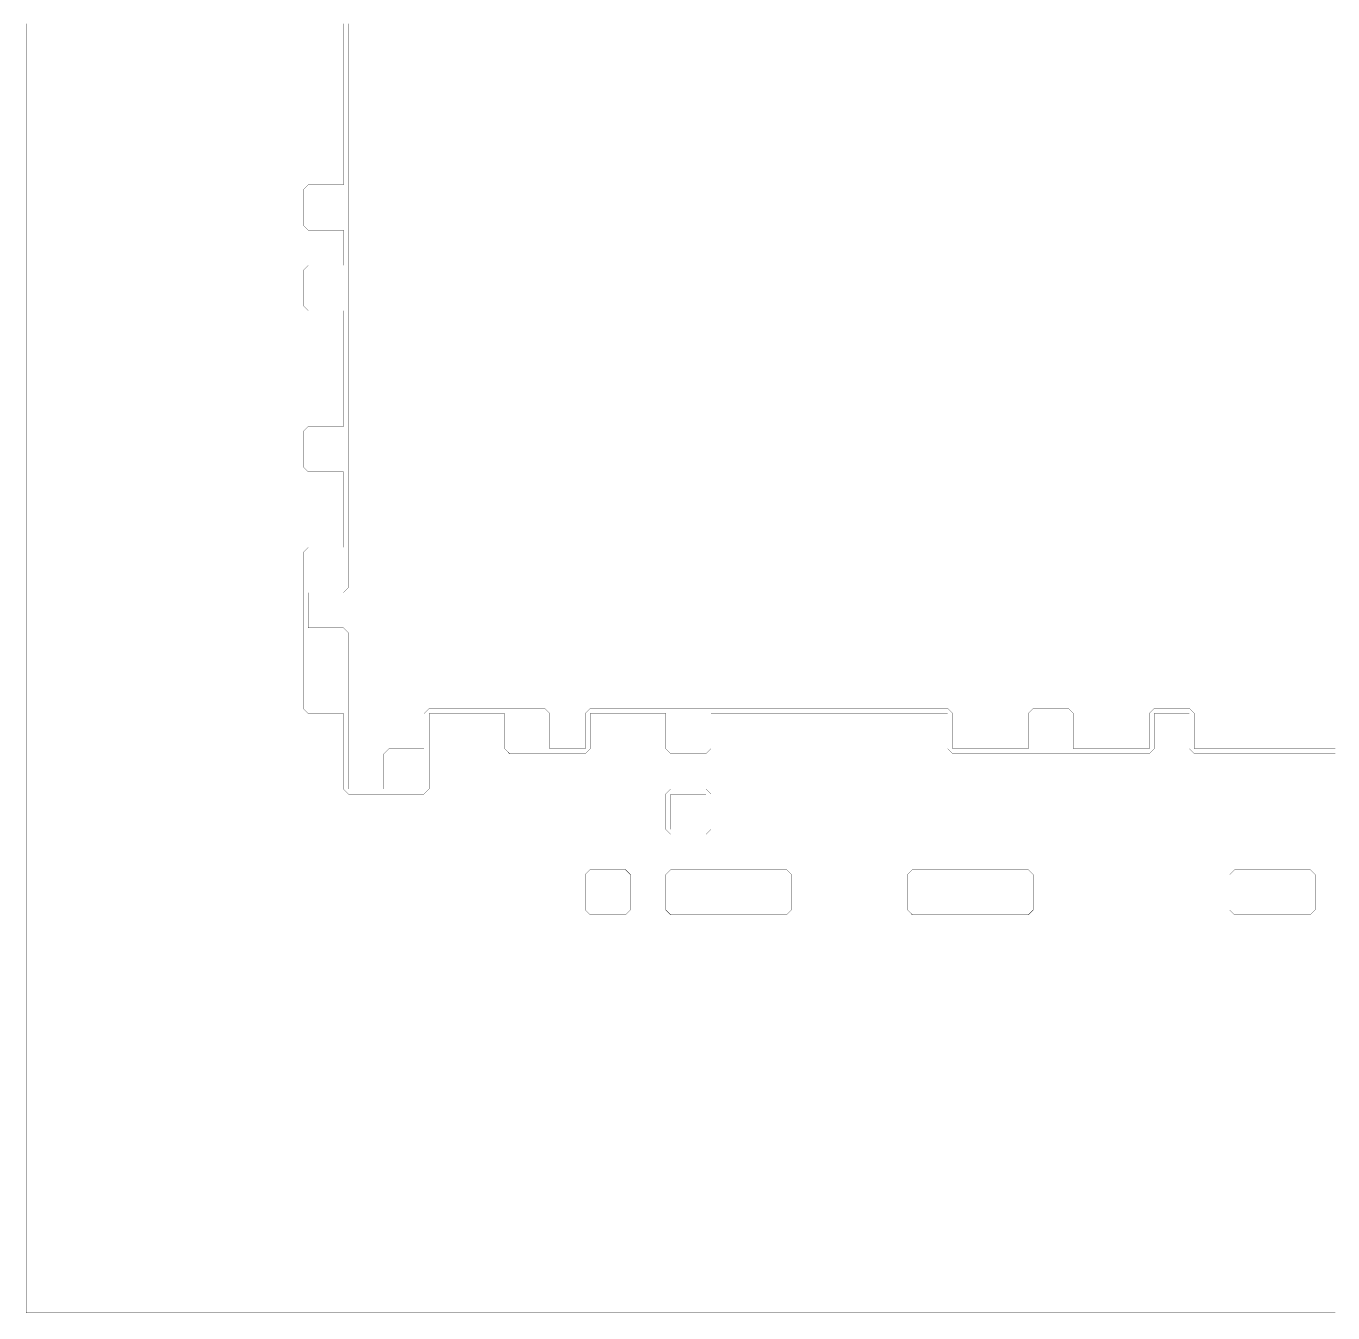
# Model space of a CAD drawing. Header units: metres. Extents: x 0 to 4990, y -4990 to 0.
# Drawn here: x 0 to 2534, y -4990 to -2495 of the extents above; entities that cross this region are included whole.
import ezdxf

# ---------------------------------------------------------------- set-up
doc = ezdxf.new("R2010")
doc.units = ezdxf.units.M
doc.layers.add('conductor', color=1, linetype='Continuous')
doc.layers.add('substrate', color=5, linetype='Continuous')

msp = doc.modelspace()

# ---------------------------------------------------------------- linework, layer by layer
at = {"layer": 'conductor', "const_width": 0.5}
msp.add_lwpolyline([(625, -2490.234375), (625, -2500), (625, -2509.765625), (625, -2519.53125), (625, -2529.296875), (625, -2539.0625), (625, -2548.828125), (625, -2558.59375), (625, -2568.359375), (625, -2578.125), (625, -2587.890625), (625, -2597.65625), (625, -2607.421875), (625, -2617.1875), (625, -2626.953125), (625, -2636.71875), (625, -2646.484375), (625, -2656.25), (625, -2666.015625), (625, -2675.78125), (625, -2685.546875), (625, -2695.3125), (625, -2705.078125), (625, -2714.84375), (625, -2724.609375), (625, -2734.375), (625, -2744.140625), (625, -2753.90625), (625, -2763.671875), (625, -2773.4375), (625, -2783.203125), (625, -2792.96875), (625, -2802.734375), (625, -2812.5), (625, -2822.265625), (625, -2832.03125), (625, -2841.796875), (625, -2851.5625), (625, -2861.328125), (625, -2871.09375), (625, -2880.859375), (625, -2890.625), (625, -2900.390625), (625, -2910.15625), (625, -2919.921875), (625, -2929.6875), (625, -2939.453125), (625, -2949.21875), (625, -2958.984375), (625, -2968.75), (625, -2978.515625), (625, -2988.28125), (625, -2998.046875), (625, -3007.8125), (625, -3017.578125), (625, -3027.34375), (625, -3037.109375), (625, -3046.875), (625, -3056.640625), (625, -3066.40625), (625, -3076.171875), (625, -3085.9375), (625, -3095.703125), (625, -3105.46875), (625, -3115.234375), (625, -3125), (625, -3134.765625), (625, -3144.53125), (625, -3154.296875), (625, -3164.0625), (625, -3173.828125), (625, -3183.59375), (625, -3193.359375), (625, -3203.125), (625, -3212.890625), (625, -3222.65625), (625, -3232.421875), (625, -3242.1875), (625, -3251.953125), (625, -3261.71875), (625, -3271.484375), (625, -3281.25), (625, -3291.015625), (625, -3300.78125), (625, -3310.546875), (625, -3320.3125), (625, -3330.078125), (625, -3339.84375), (625, -3349.609375), (625, -3359.375), (625, -3369.140625), (625, -3378.90625), (625, -3388.671875), (625, -3398.4375), (625, -3408.203125), (625, -3417.96875), (625, -3427.734375), (625, -3437.5), (625, -3447.265625), (625, -3457.03125), (625, -3466.796875), (625, -3476.5625), (625, -3486.328125), (625, -3496.09375), (625, -3505.859375), (625, -3515.625), (625, -3525.390625), (625, -3535.15625), (625, -3544.921875), (625, -3554.6875), (625, -3564.453125), (625, -3574.21875), (625, -3583.984375), (615.234375, -3593.75), (605.46875, -3593.75), (595.703125, -3593.75), (585.9375, -3593.75), (576.171875, -3593.75), (566.40625, -3593.75), (556.640625, -3593.75), (546.875, -3593.75), (546.875, -3603.515625), (546.875, -3613.28125), (546.875, -3623.046875), (546.875, -3632.8125), (546.875, -3642.578125), (546.875, -3652.34375), (546.875, -3662.109375), (556.640625, -3662.109375), (566.40625, -3662.109375), (576.171875, -3662.109375), (585.9375, -3662.109375), (595.703125, -3662.109375), (605.46875, -3662.109375), (615.234375, -3662.109375), (625, -3671.875), (625, -3681.640625), (625, -3691.40625), (625, -3701.171875), (625, -3710.9375), (625, -3720.703125), (625, -3730.46875), (625, -3740.234375), (625, -3750), (625, -3759.765625), (625, -3769.53125), (625, -3779.296875), (625, -3789.0625), (625, -3798.828125), (625, -3808.59375), (625, -3818.359375), (625, -3828.125), (625, -3837.890625), (625, -3847.65625), (625, -3857.421875), (625, -3867.1875), (625, -3876.953125), (625, -3886.71875), (625, -3896.484375), (625, -3906.25), (625, -3916.015625), (625, -3925.78125), (625, -3935.546875), (625, -3945.3125), (625, -3955.078125), (625, -3964.84375), (625, -3974.609375), (634.765625, -3974.609375), (644.53125, -3974.609375), (654.296875, -3974.609375), (664.0625, -3974.609375), (673.828125, -3974.609375), (683.59375, -3974.609375), (693.359375, -3974.609375), (693.359375, -3964.84375), (693.359375, -3955.078125), (693.359375, -3945.3125), (693.359375, -3935.546875), (693.359375, -3925.78125), (693.359375, -3916.015625), (693.359375, -3906.25), (703.125, -3896.484375), (712.890625, -3896.484375), (722.65625, -3896.484375), (732.421875, -3896.484375), (742.1875, -3896.484375), (751.953125, -3896.484375), (761.71875, -3896.484375), (771.484375, -3896.484375), (771.484375, -3886.71875), (771.484375, -3876.953125), (771.484375, -3867.1875), (771.484375, -3857.421875), (771.484375, -3847.65625), (771.484375, -3837.890625), (771.484375, -3828.125), (781.25, -3818.359375), (791.015625, -3818.359375), (800.78125, -3818.359375), (810.546875, -3818.359375), (820.3125, -3818.359375), (830.078125, -3818.359375), (839.84375, -3818.359375), (849.609375, -3818.359375), (859.375, -3818.359375), (869.140625, -3818.359375), (878.90625, -3818.359375), (888.671875, -3818.359375), (898.4375, -3818.359375), (908.203125, -3818.359375), (917.96875, -3818.359375), (927.734375, -3818.359375), (937.5, -3818.359375), (947.265625, -3818.359375), (957.03125, -3818.359375), (966.796875, -3818.359375), (976.5625, -3818.359375), (986.328125, -3818.359375), (996.09375, -3818.359375), (1005.859375, -3818.359375), (1015.625, -3828.125), (1015.625, -3837.890625), (1015.625, -3847.65625), (1015.625, -3857.421875), (1015.625, -3867.1875), (1015.625, -3876.953125), (1015.625, -3886.71875), (1015.625, -3896.484375), (1025.390625, -3896.484375), (1035.15625, -3896.484375), (1044.921875, -3896.484375), (1054.6875, -3896.484375), (1064.453125, -3896.484375), (1074.21875, -3896.484375), (1083.984375, -3896.484375), (1083.984375, -3886.71875), (1083.984375, -3876.953125), (1083.984375, -3867.1875), (1083.984375, -3857.421875), (1083.984375, -3847.65625), (1083.984375, -3837.890625), (1083.984375, -3828.125), (1093.75, -3818.359375), (1103.515625, -3818.359375), (1113.28125, -3818.359375), (1123.046875, -3818.359375), (1132.8125, -3818.359375), (1142.578125, -3818.359375), (1152.34375, -3818.359375), (1162.109375, -3818.359375), (1171.875, -3818.359375), (1181.640625, -3818.359375), (1191.40625, -3818.359375), (1201.171875, -3818.359375), (1210.9375, -3818.359375), (1220.703125, -3818.359375), (1230.46875, -3818.359375), (1240.234375, -3818.359375), (1250, -3818.359375), (1259.765625, -3818.359375), (1269.53125, -3818.359375), (1279.296875, -3818.359375), (1289.0625, -3818.359375), (1298.828125, -3818.359375), (1308.59375, -3818.359375), (1318.359375, -3818.359375), (1328.125, -3818.359375), (1337.890625, -3818.359375), (1347.65625, -3818.359375), (1357.421875, -3818.359375), (1367.1875, -3818.359375), (1376.953125, -3818.359375), (1386.71875, -3818.359375), (1396.484375, -3818.359375), (1406.25, -3818.359375), (1416.015625, -3818.359375), (1425.78125, -3818.359375), (1435.546875, -3818.359375), (1445.3125, -3818.359375), (1455.078125, -3818.359375), (1464.84375, -3818.359375), (1474.609375, -3818.359375), (1484.375, -3818.359375), (1494.140625, -3818.359375), (1503.90625, -3818.359375), (1513.671875, -3818.359375), (1523.4375, -3818.359375), (1533.203125, -3818.359375), (1542.96875, -3818.359375), (1552.734375, -3818.359375), (1562.5, -3818.359375), (1572.265625, -3818.359375), (1582.03125, -3818.359375), (1591.796875, -3818.359375), (1601.5625, -3818.359375), (1611.328125, -3818.359375), (1621.09375, -3818.359375), (1630.859375, -3818.359375), (1640.625, -3818.359375), (1650.390625, -3818.359375), (1660.15625, -3818.359375), (1669.921875, -3818.359375), (1679.6875, -3818.359375), (1689.453125, -3818.359375), (1699.21875, -3818.359375), (1708.984375, -3818.359375), (1718.75, -3818.359375), (1728.515625, -3818.359375), (1738.28125, -3818.359375), (1748.046875, -3818.359375), (1757.8125, -3818.359375), (1767.578125, -3818.359375), (1777.34375, -3818.359375), (1787.109375, -3818.359375), (1796.875, -3828.125), (1796.875, -3837.890625), (1796.875, -3847.65625), (1796.875, -3857.421875), (1796.875, -3867.1875), (1796.875, -3876.953125), (1796.875, -3886.71875), (1796.875, -3896.484375), (1806.640625, -3896.484375), (1816.40625, -3896.484375), (1826.171875, -3896.484375), (1835.9375, -3896.484375), (1845.703125, -3896.484375), (1855.46875, -3896.484375), (1865.234375, -3896.484375), (1875, -3896.484375), (1884.765625, -3896.484375), (1894.53125, -3896.484375), (1904.296875, -3896.484375), (1914.0625, -3896.484375), (1923.828125, -3896.484375), (1933.59375, -3896.484375), (1943.359375, -3896.484375), (1943.359375, -3886.71875), (1943.359375, -3876.953125), (1943.359375, -3867.1875), (1943.359375, -3857.421875), (1943.359375, -3847.65625), (1943.359375, -3837.890625), (1943.359375, -3828.125), (1953.125, -3818.359375), (1962.890625, -3818.359375), (1972.65625, -3818.359375), (1982.421875, -3818.359375), (1992.1875, -3818.359375), (2001.953125, -3818.359375), (2011.71875, -3818.359375), (2021.484375, -3818.359375), (2031.25, -3828.125), (2031.25, -3837.890625), (2031.25, -3847.65625), (2031.25, -3857.421875), (2031.25, -3867.1875), (2031.25, -3876.953125), (2031.25, -3886.71875), (2031.25, -3896.484375), (2041.015625, -3896.484375), (2050.78125, -3896.484375), (2060.546875, -3896.484375), (2070.3125, -3896.484375), (2080.078125, -3896.484375), (2089.84375, -3896.484375), (2099.609375, -3896.484375), (2109.375, -3896.484375), (2119.140625, -3896.484375), (2128.90625, -3896.484375), (2138.671875, -3896.484375), (2148.4375, -3896.484375), (2158.203125, -3896.484375), (2167.96875, -3896.484375), (2177.734375, -3896.484375), (2177.734375, -3886.71875), (2177.734375, -3876.953125), (2177.734375, -3867.1875), (2177.734375, -3857.421875), (2177.734375, -3847.65625), (2177.734375, -3837.890625), (2177.734375, -3828.125), (2187.5, -3818.359375), (2197.265625, -3818.359375), (2207.03125, -3818.359375), (2216.796875, -3818.359375), (2226.5625, -3818.359375), (2236.328125, -3818.359375), (2246.09375, -3818.359375), (2255.859375, -3818.359375), (2265.625, -3828.125), (2265.625, -3837.890625), (2265.625, -3847.65625), (2265.625, -3857.421875), (2265.625, -3867.1875), (2265.625, -3876.953125), (2265.625, -3886.71875), (2265.625, -3896.484375), (2275.390625, -3896.484375), (2285.15625, -3896.484375), (2294.921875, -3896.484375), (2304.6875, -3896.484375), (2314.453125, -3896.484375), (2324.21875, -3896.484375), (2333.984375, -3896.484375), (2343.75, -3896.484375), (2353.515625, -3896.484375), (2363.28125, -3896.484375), (2373.046875, -3896.484375), (2382.8125, -3896.484375), (2392.578125, -3896.484375), (2402.34375, -3896.484375), (2412.109375, -3896.484375), (2421.875, -3896.484375), (2431.640625, -3896.484375), (2441.40625, -3896.484375), (2451.171875, -3896.484375), (2460.9375, -3896.484375), (2470.703125, -3896.484375), (2480.46875, -3896.484375), (2490.234375, -3896.484375), (2500, -3896.484375), (2509.765625, -3896.484375), (2519.53125, -3896.484375), (2529.296875, -3896.484375), (2539.0625, -3896.484375)], dxfattribs=at)
msp.add_lwpolyline([(1250, -3984.375), (1250, -3994.140625), (1250, -4003.90625), (1250, -4013.671875), (1250, -4023.4375), (1250, -4033.203125), (1250, -4042.96875), (1250, -4052.734375), (1259.765625, -4052.734375), (1269.53125, -4052.734375), (1279.296875, -4052.734375), (1289.0625, -4052.734375), (1298.828125, -4052.734375), (1308.59375, -4052.734375), (1318.359375, -4052.734375), (1318.359375, -4042.96875), (1318.359375, -4033.203125), (1318.359375, -4023.4375), (1318.359375, -4013.671875), (1318.359375, -4003.90625), (1318.359375, -3994.140625), (1318.359375, -3984.375), (1308.59375, -3984.375), (1298.828125, -3984.375), (1289.0625, -3984.375), (1279.296875, -3984.375), (1269.53125, -3984.375), (1259.765625, -3984.375)], close=True, dxfattribs=at)
at = {"layer": 'substrate', "const_width": 0.5}
for points in [[(0, -2490.234375), (0, -2500), (0, -2509.765625), (0, -2519.53125), (0, -2529.296875), (0, -2539.0625), (0, -2548.828125), (0, -2558.59375), (0, -2568.359375), (0, -2578.125), (0, -2587.890625), (0, -2597.65625), (0, -2607.421875), (0, -2617.1875), (0, -2626.953125), (0, -2636.71875), (0, -2646.484375), (0, -2656.25), (0, -2666.015625), (0, -2675.78125), (0, -2685.546875), (0, -2695.3125), (0, -2705.078125), (0, -2714.84375), (0, -2724.609375), (0, -2734.375), (0, -2744.140625), (0, -2753.90625), (0, -2763.671875), (0, -2773.4375), (0, -2783.203125), (0, -2792.96875), (0, -2802.734375), (0, -2812.5), (0, -2822.265625), (0, -2832.03125), (0, -2841.796875), (0, -2851.5625), (0, -2861.328125), (0, -2871.09375), (0, -2880.859375), (0, -2890.625), (0, -2900.390625), (0, -2910.15625), (0, -2919.921875), (0, -2929.6875), (0, -2939.453125), (0, -2949.21875), (0, -2958.984375), (0, -2968.75), (0, -2978.515625), (0, -2988.28125), (0, -2998.046875), (0, -3007.8125), (0, -3017.578125), (0, -3027.34375), (0, -3037.109375), (0, -3046.875), (0, -3056.640625), (0, -3066.40625), (0, -3076.171875), (0, -3085.9375), (0, -3095.703125), (0, -3105.46875), (0, -3115.234375), (0, -3125), (0, -3134.765625), (0, -3144.53125), (0, -3154.296875), (0, -3164.0625), (0, -3173.828125), (0, -3183.59375), (0, -3193.359375), (0, -3203.125), (0, -3212.890625), (0, -3222.65625), (0, -3232.421875), (0, -3242.1875), (0, -3251.953125), (0, -3261.71875), (0, -3271.484375), (0, -3281.25), (0, -3291.015625), (0, -3300.78125), (0, -3310.546875), (0, -3320.3125), (0, -3330.078125), (0, -3339.84375), (0, -3349.609375), (0, -3359.375), (0, -3369.140625), (0, -3378.90625), (0, -3388.671875), (0, -3398.4375), (0, -3408.203125), (0, -3417.96875), (0, -3427.734375), (0, -3437.5), (0, -3447.265625), (0, -3457.03125), (0, -3466.796875), (0, -3476.5625), (0, -3486.328125), (0, -3496.09375), (0, -3505.859375), (0, -3515.625), (0, -3525.390625), (0, -3535.15625), (0, -3544.921875), (0, -3554.6875), (0, -3564.453125), (0, -3574.21875), (0, -3583.984375), (0, -3593.75), (0, -3603.515625), (0, -3613.28125), (0, -3623.046875), (0, -3632.8125), (0, -3642.578125), (0, -3652.34375), (0, -3662.109375), (0, -3671.875), (0, -3681.640625), (0, -3691.40625), (0, -3701.171875), (0, -3710.9375), (0, -3720.703125), (0, -3730.46875), (0, -3740.234375), (0, -3750), (0, -3759.765625), (0, -3769.53125), (0, -3779.296875), (0, -3789.0625), (0, -3798.828125), (0, -3808.59375), (0, -3818.359375), (0, -3828.125), (0, -3837.890625), (0, -3847.65625), (0, -3857.421875), (0, -3867.1875), (0, -3876.953125), (0, -3886.71875), (0, -3896.484375), (0, -3906.25), (0, -3916.015625), (0, -3925.78125), (0, -3935.546875), (0, -3945.3125), (0, -3955.078125), (0, -3964.84375), (0, -3974.609375), (0, -3984.375), (0, -3994.140625), (0, -4003.90625), (0, -4013.671875), (0, -4023.4375), (0, -4033.203125), (0, -4042.96875), (0, -4052.734375), (0, -4062.5), (0, -4072.265625), (0, -4082.03125), (0, -4091.796875), (0, -4101.5625), (0, -4111.328125), (0, -4121.09375), (0, -4130.859375), (0, -4140.625), (0, -4150.390625), (0, -4160.15625), (0, -4169.921875), (0, -4179.6875), (0, -4189.453125), (0, -4199.21875), (0, -4208.984375), (0, -4218.75), (0, -4228.515625), (0, -4238.28125), (0, -4248.046875), (0, -4257.8125), (0, -4267.578125), (0, -4277.34375), (0, -4287.109375), (0, -4296.875), (0, -4306.640625), (0, -4316.40625), (0, -4326.171875), (0, -4335.9375), (0, -4345.703125), (0, -4355.46875), (0, -4365.234375), (0, -4375), (0, -4384.765625), (0, -4394.53125), (0, -4404.296875), (0, -4414.0625), (0, -4423.828125), (0, -4433.59375), (0, -4443.359375), (0, -4453.125), (0, -4462.890625), (0, -4472.65625), (0, -4482.421875), (0, -4492.1875), (0, -4501.953125), (0, -4511.71875), (0, -4521.484375), (0, -4531.25), (0, -4541.015625), (0, -4550.78125), (0, -4560.546875), (0, -4570.3125), (0, -4580.078125), (0, -4589.84375), (0, -4599.609375), (0, -4609.375), (0, -4619.140625), (0, -4628.90625), (0, -4638.671875), (0, -4648.4375), (0, -4658.203125), (0, -4667.96875), (0, -4677.734375), (0, -4687.5), (0, -4697.265625), (0, -4707.03125), (0, -4716.796875), (0, -4726.5625), (0, -4736.328125), (0, -4746.09375), (0, -4755.859375), (0, -4765.625), (0, -4775.390625), (0, -4785.15625), (0, -4794.921875), (0, -4804.6875), (0, -4814.453125), (0, -4824.21875), (0, -4833.984375), (0, -4843.75), (0, -4853.515625), (0, -4863.28125), (0, -4873.046875), (0, -4882.8125), (0, -4892.578125), (0, -4902.34375), (0, -4912.109375), (0, -4921.875), (0, -4931.640625), (0, -4941.40625), (0, -4951.171875), (0, -4960.9375), (0, -4970.703125), (0, -4980.46875), (0, -4990.234375), (9.765625, -4990.234375), (19.53125, -4990.234375), (29.296875, -4990.234375), (39.0625, -4990.234375), (48.828125, -4990.234375), (58.59375, -4990.234375), (68.359375, -4990.234375), (78.125, -4990.234375), (87.890625, -4990.234375), (97.65625, -4990.234375), (107.421875, -4990.234375), (117.1875, -4990.234375), (126.953125, -4990.234375), (136.71875, -4990.234375), (146.484375, -4990.234375), (156.25, -4990.234375), (166.015625, -4990.234375), (175.78125, -4990.234375), (185.546875, -4990.234375), (195.3125, -4990.234375), (205.078125, -4990.234375), (214.84375, -4990.234375), (224.609375, -4990.234375), (234.375, -4990.234375), (244.140625, -4990.234375), (253.90625, -4990.234375), (263.671875, -4990.234375), (273.4375, -4990.234375), (283.203125, -4990.234375), (292.96875, -4990.234375), (302.734375, -4990.234375), (312.5, -4990.234375), (322.265625, -4990.234375), (332.03125, -4990.234375), (341.796875, -4990.234375), (351.5625, -4990.234375), (361.328125, -4990.234375), (371.09375, -4990.234375), (380.859375, -4990.234375), (390.625, -4990.234375), (400.390625, -4990.234375), (410.15625, -4990.234375), (419.921875, -4990.234375), (429.6875, -4990.234375), (439.453125, -4990.234375), (449.21875, -4990.234375), (458.984375, -4990.234375), (468.75, -4990.234375), (478.515625, -4990.234375), (488.28125, -4990.234375), (498.046875, -4990.234375), (507.8125, -4990.234375), (517.578125, -4990.234375), (527.34375, -4990.234375), (537.109375, -4990.234375), (546.875, -4990.234375), (556.640625, -4990.234375), (566.40625, -4990.234375), (576.171875, -4990.234375), (585.9375, -4990.234375), (595.703125, -4990.234375), (605.46875, -4990.234375), (615.234375, -4990.234375), (625, -4990.234375), (634.765625, -4990.234375), (644.53125, -4990.234375), (654.296875, -4990.234375), (664.0625, -4990.234375), (673.828125, -4990.234375), (683.59375, -4990.234375), (693.359375, -4990.234375), (703.125, -4990.234375), (712.890625, -4990.234375), (722.65625, -4990.234375), (732.421875, -4990.234375), (742.1875, -4990.234375), (751.953125, -4990.234375), (761.71875, -4990.234375), (771.484375, -4990.234375), (781.25, -4990.234375), (791.015625, -4990.234375), (800.78125, -4990.234375), (810.546875, -4990.234375), (820.3125, -4990.234375), (830.078125, -4990.234375), (839.84375, -4990.234375), (849.609375, -4990.234375), (859.375, -4990.234375), (869.140625, -4990.234375), (878.90625, -4990.234375), (888.671875, -4990.234375), (898.4375, -4990.234375), (908.203125, -4990.234375), (917.96875, -4990.234375), (927.734375, -4990.234375), (937.5, -4990.234375), (947.265625, -4990.234375), (957.03125, -4990.234375), (966.796875, -4990.234375), (976.5625, -4990.234375), (986.328125, -4990.234375), (996.09375, -4990.234375), (1005.859375, -4990.234375), (1015.625, -4990.234375), (1025.390625, -4990.234375), (1035.15625, -4990.234375), (1044.921875, -4990.234375), (1054.6875, -4990.234375), (1064.453125, -4990.234375), (1074.21875, -4990.234375), (1083.984375, -4990.234375), (1093.75, -4990.234375), (1103.515625, -4990.234375), (1113.28125, -4990.234375), (1123.046875, -4990.234375), (1132.8125, -4990.234375), (1142.578125, -4990.234375), (1152.34375, -4990.234375), (1162.109375, -4990.234375), (1171.875, -4990.234375), (1181.640625, -4990.234375), (1191.40625, -4990.234375), (1201.171875, -4990.234375), (1210.9375, -4990.234375), (1220.703125, -4990.234375), (1230.46875, -4990.234375), (1240.234375, -4990.234375), (1250, -4990.234375), (1259.765625, -4990.234375), (1269.53125, -4990.234375), (1279.296875, -4990.234375), (1289.0625, -4990.234375), (1298.828125, -4990.234375), (1308.59375, -4990.234375), (1318.359375, -4990.234375), (1328.125, -4990.234375), (1337.890625, -4990.234375), (1347.65625, -4990.234375), (1357.421875, -4990.234375), (1367.1875, -4990.234375), (1376.953125, -4990.234375), (1386.71875, -4990.234375), (1396.484375, -4990.234375), (1406.25, -4990.234375), (1416.015625, -4990.234375), (1425.78125, -4990.234375), (1435.546875, -4990.234375), (1445.3125, -4990.234375), (1455.078125, -4990.234375), (1464.84375, -4990.234375), (1474.609375, -4990.234375), (1484.375, -4990.234375), (1494.140625, -4990.234375), (1503.90625, -4990.234375), (1513.671875, -4990.234375), (1523.4375, -4990.234375), (1533.203125, -4990.234375), (1542.96875, -4990.234375), (1552.734375, -4990.234375), (1562.5, -4990.234375), (1572.265625, -4990.234375), (1582.03125, -4990.234375), (1591.796875, -4990.234375), (1601.5625, -4990.234375), (1611.328125, -4990.234375), (1621.09375, -4990.234375), (1630.859375, -4990.234375), (1640.625, -4990.234375), (1650.390625, -4990.234375), (1660.15625, -4990.234375), (1669.921875, -4990.234375), (1679.6875, -4990.234375), (1689.453125, -4990.234375), (1699.21875, -4990.234375), (1708.984375, -4990.234375), (1718.75, -4990.234375), (1728.515625, -4990.234375), (1738.28125, -4990.234375), (1748.046875, -4990.234375), (1757.8125, -4990.234375), (1767.578125, -4990.234375), (1777.34375, -4990.234375), (1787.109375, -4990.234375), (1796.875, -4990.234375), (1806.640625, -4990.234375), (1816.40625, -4990.234375), (1826.171875, -4990.234375), (1835.9375, -4990.234375), (1845.703125, -4990.234375), (1855.46875, -4990.234375), (1865.234375, -4990.234375), (1875, -4990.234375), (1884.765625, -4990.234375), (1894.53125, -4990.234375), (1904.296875, -4990.234375), (1914.0625, -4990.234375), (1923.828125, -4990.234375), (1933.59375, -4990.234375), (1943.359375, -4990.234375), (1953.125, -4990.234375), (1962.890625, -4990.234375), (1972.65625, -4990.234375), (1982.421875, -4990.234375), (1992.1875, -4990.234375), (2001.953125, -4990.234375), (2011.71875, -4990.234375), (2021.484375, -4990.234375), (2031.25, -4990.234375), (2041.015625, -4990.234375), (2050.78125, -4990.234375), (2060.546875, -4990.234375), (2070.3125, -4990.234375), (2080.078125, -4990.234375), (2089.84375, -4990.234375), (2099.609375, -4990.234375), (2109.375, -4990.234375), (2119.140625, -4990.234375), (2128.90625, -4990.234375), (2138.671875, -4990.234375), (2148.4375, -4990.234375), (2158.203125, -4990.234375), (2167.96875, -4990.234375), (2177.734375, -4990.234375), (2187.5, -4990.234375), (2197.265625, -4990.234375), (2207.03125, -4990.234375), (2216.796875, -4990.234375), (2226.5625, -4990.234375), (2236.328125, -4990.234375), (2246.09375, -4990.234375), (2255.859375, -4990.234375), (2265.625, -4990.234375), (2275.390625, -4990.234375), (2285.15625, -4990.234375), (2294.921875, -4990.234375), (2304.6875, -4990.234375), (2314.453125, -4990.234375), (2324.21875, -4990.234375), (2333.984375, -4990.234375), (2343.75, -4990.234375), (2353.515625, -4990.234375), (2363.28125, -4990.234375), (2373.046875, -4990.234375), (2382.8125, -4990.234375), (2392.578125, -4990.234375), (2402.34375, -4990.234375), (2412.109375, -4990.234375), (2421.875, -4990.234375), (2431.640625, -4990.234375), (2441.40625, -4990.234375), (2451.171875, -4990.234375), (2460.9375, -4990.234375), (2470.703125, -4990.234375), (2480.46875, -4990.234375), (2490.234375, -4990.234375), (2500, -4990.234375), (2509.765625, -4990.234375), (2519.53125, -4990.234375), (2529.296875, -4990.234375), (2539.0625, -4990.234375)], [(2539.0625, -3906.25), (2529.296875, -3906.25), (2519.53125, -3906.25), (2509.765625, -3906.25), (2500, -3906.25), (2490.234375, -3906.25), (2480.46875, -3906.25), (2470.703125, -3906.25), (2460.9375, -3906.25), (2451.171875, -3906.25), (2441.40625, -3906.25), (2431.640625, -3906.25), (2421.875, -3906.25), (2412.109375, -3906.25), (2402.34375, -3906.25), (2392.578125, -3906.25), (2382.8125, -3906.25), (2373.046875, -3906.25), (2363.28125, -3906.25), (2353.515625, -3906.25), (2343.75, -3906.25), (2333.984375, -3906.25), (2324.21875, -3906.25), (2314.453125, -3906.25), (2304.6875, -3906.25), (2294.921875, -3906.25), (2285.15625, -3906.25), (2275.390625, -3906.25), (2265.625, -3906.25), (2255.859375, -3896.484375), (2255.859375, -3886.71875), (2255.859375, -3876.953125), (2255.859375, -3867.1875), (2255.859375, -3857.421875), (2255.859375, -3847.65625), (2255.859375, -3837.890625), (2255.859375, -3828.125), (2246.09375, -3828.125), (2236.328125, -3828.125), (2226.5625, -3828.125), (2216.796875, -3828.125), (2207.03125, -3828.125), (2197.265625, -3828.125), (2187.5, -3828.125), (2187.5, -3837.890625), (2187.5, -3847.65625), (2187.5, -3857.421875), (2187.5, -3867.1875), (2187.5, -3876.953125), (2187.5, -3886.71875), (2187.5, -3896.484375), (2177.734375, -3906.25), (2167.96875, -3906.25), (2158.203125, -3906.25), (2148.4375, -3906.25), (2138.671875, -3906.25), (2128.90625, -3906.25), (2119.140625, -3906.25), (2109.375, -3906.25), (2099.609375, -3906.25), (2089.84375, -3906.25), (2080.078125, -3906.25), (2070.3125, -3906.25), (2060.546875, -3906.25), (2050.78125, -3906.25), (2041.015625, -3906.25), (2031.25, -3906.25), (2021.484375, -3906.25), (2011.71875, -3906.25), (2001.953125, -3906.25), (1992.1875, -3906.25), (1982.421875, -3906.25), (1972.65625, -3906.25), (1962.890625, -3906.25), (1953.125, -3906.25), (1943.359375, -3906.25), (1933.59375, -3906.25), (1923.828125, -3906.25), (1914.0625, -3906.25), (1904.296875, -3906.25), (1894.53125, -3906.25), (1884.765625, -3906.25), (1875, -3906.25), (1865.234375, -3906.25), (1855.46875, -3906.25), (1845.703125, -3906.25), (1835.9375, -3906.25), (1826.171875, -3906.25), (1816.40625, -3906.25), (1806.640625, -3906.25), (1796.875, -3906.25), (1787.109375, -3896.484375), (1787.109375, -3886.71875), (1787.109375, -3876.953125), (1787.109375, -3867.1875), (1787.109375, -3857.421875), (1787.109375, -3847.65625), (1787.109375, -3837.890625), (1787.109375, -3828.125), (1777.34375, -3828.125), (1767.578125, -3828.125), (1757.8125, -3828.125), (1748.046875, -3828.125), (1738.28125, -3828.125), (1728.515625, -3828.125), (1718.75, -3828.125), (1708.984375, -3828.125), (1699.21875, -3828.125), (1689.453125, -3828.125), (1679.6875, -3828.125), (1669.921875, -3828.125), (1660.15625, -3828.125), (1650.390625, -3828.125), (1640.625, -3828.125), (1630.859375, -3828.125), (1621.09375, -3828.125), (1611.328125, -3828.125), (1601.5625, -3828.125), (1591.796875, -3828.125), (1582.03125, -3828.125), (1572.265625, -3828.125), (1562.5, -3828.125), (1552.734375, -3828.125), (1542.96875, -3828.125), (1533.203125, -3828.125), (1523.4375, -3828.125), (1513.671875, -3828.125), (1503.90625, -3828.125), (1494.140625, -3828.125), (1484.375, -3828.125), (1474.609375, -3828.125), (1464.84375, -3828.125), (1455.078125, -3828.125), (1445.3125, -3828.125), (1435.546875, -3828.125), (1425.78125, -3828.125), (1416.015625, -3828.125), (1406.25, -3828.125), (1396.484375, -3828.125), (1386.71875, -3828.125), (1376.953125, -3828.125), (1367.1875, -3828.125), (1357.421875, -3828.125), (1347.65625, -3828.125), (1337.890625, -3828.125), (1328.125, -3828.125), (1328.125, -3837.890625), (1328.125, -3847.65625), (1328.125, -3857.421875), (1328.125, -3867.1875), (1328.125, -3876.953125), (1328.125, -3886.71875), (1328.125, -3896.484375), (1318.359375, -3906.25), (1308.59375, -3906.25), (1298.828125, -3906.25), (1289.0625, -3906.25), (1279.296875, -3906.25), (1269.53125, -3906.25), (1259.765625, -3906.25), (1250, -3906.25), (1240.234375, -3896.484375), (1240.234375, -3886.71875), (1240.234375, -3876.953125), (1240.234375, -3867.1875), (1240.234375, -3857.421875), (1240.234375, -3847.65625), (1240.234375, -3837.890625), (1240.234375, -3828.125), (1230.46875, -3828.125), (1220.703125, -3828.125), (1210.9375, -3828.125), (1201.171875, -3828.125), (1191.40625, -3828.125), (1181.640625, -3828.125), (1171.875, -3828.125), (1162.109375, -3828.125), (1152.34375, -3828.125), (1142.578125, -3828.125), (1132.8125, -3828.125), (1123.046875, -3828.125), (1113.28125, -3828.125), (1103.515625, -3828.125), (1093.75, -3828.125), (1093.75, -3837.890625), (1093.75, -3847.65625), (1093.75, -3857.421875), (1093.75, -3867.1875), (1093.75, -3876.953125), (1093.75, -3886.71875), (1093.75, -3896.484375), (1083.984375, -3906.25), (1074.21875, -3906.25), (1064.453125, -3906.25), (1054.6875, -3906.25), (1044.921875, -3906.25), (1035.15625, -3906.25), (1025.390625, -3906.25), (1015.625, -3906.25), (1005.859375, -3906.25), (996.09375, -3906.25), (986.328125, -3906.25), (976.5625, -3906.25), (966.796875, -3906.25), (957.03125, -3906.25), (947.265625, -3906.25), (937.5, -3906.25), (927.734375, -3896.484375), (927.734375, -3886.71875), (927.734375, -3876.953125), (927.734375, -3867.1875), (927.734375, -3857.421875), (927.734375, -3847.65625), (927.734375, -3837.890625), (927.734375, -3828.125), (917.96875, -3828.125), (908.203125, -3828.125), (898.4375, -3828.125), (888.671875, -3828.125), (878.90625, -3828.125), (869.140625, -3828.125), (859.375, -3828.125), (849.609375, -3828.125), (839.84375, -3828.125), (830.078125, -3828.125), (820.3125, -3828.125), (810.546875, -3828.125), (800.78125, -3828.125), (791.015625, -3828.125), (781.25, -3828.125), (781.25, -3837.890625), (781.25, -3847.65625), (781.25, -3857.421875), (781.25, -3867.1875), (781.25, -3876.953125), (781.25, -3886.71875), (781.25, -3896.484375), (781.25, -3906.25), (781.25, -3916.015625), (781.25, -3925.78125), (781.25, -3935.546875), (781.25, -3945.3125), (781.25, -3955.078125), (781.25, -3964.84375), (781.25, -3974.609375), (771.484375, -3984.375), (761.71875, -3984.375), (751.953125, -3984.375), (742.1875, -3984.375), (732.421875, -3984.375), (722.65625, -3984.375), (712.890625, -3984.375), (703.125, -3984.375), (693.359375, -3984.375), (683.59375, -3984.375), (673.828125, -3984.375), (664.0625, -3984.375), (654.296875, -3984.375), (644.53125, -3984.375), (634.765625, -3984.375), (625, -3984.375), (615.234375, -3974.609375), (615.234375, -3964.84375), (615.234375, -3955.078125), (615.234375, -3945.3125), (615.234375, -3935.546875), (615.234375, -3925.78125), (615.234375, -3916.015625), (615.234375, -3906.25), (615.234375, -3896.484375), (615.234375, -3886.71875), (615.234375, -3876.953125), (615.234375, -3867.1875), (615.234375, -3857.421875), (615.234375, -3847.65625), (615.234375, -3837.890625), (615.234375, -3828.125), (605.46875, -3828.125), (595.703125, -3828.125), (585.9375, -3828.125), (576.171875, -3828.125), (566.40625, -3828.125), (556.640625, -3828.125), (546.875, -3828.125), (537.109375, -3818.359375), (537.109375, -3808.59375), (537.109375, -3798.828125), (537.109375, -3789.0625), (537.109375, -3779.296875), (537.109375, -3769.53125), (537.109375, -3759.765625), (537.109375, -3750), (537.109375, -3740.234375), (537.109375, -3730.46875), (537.109375, -3720.703125), (537.109375, -3710.9375), (537.109375, -3701.171875), (537.109375, -3691.40625), (537.109375, -3681.640625), (537.109375, -3671.875), (537.109375, -3662.109375), (537.109375, -3652.34375), (537.109375, -3642.578125), (537.109375, -3632.8125), (537.109375, -3623.046875), (537.109375, -3613.28125), (537.109375, -3603.515625), (537.109375, -3593.75), (537.109375, -3583.984375), (537.109375, -3574.21875), (537.109375, -3564.453125), (537.109375, -3554.6875), (537.109375, -3544.921875), (537.109375, -3535.15625), (537.109375, -3525.390625), (537.109375, -3515.625), (546.875, -3505.859375), (556.640625, -3505.859375), (566.40625, -3505.859375), (576.171875, -3505.859375), (585.9375, -3505.859375), (595.703125, -3505.859375), (605.46875, -3505.859375), (615.234375, -3505.859375), (615.234375, -3496.09375), (615.234375, -3486.328125), (615.234375, -3476.5625), (615.234375, -3466.796875), (615.234375, -3457.03125), (615.234375, -3447.265625), (615.234375, -3437.5), (615.234375, -3427.734375), (615.234375, -3417.96875), (615.234375, -3408.203125), (615.234375, -3398.4375), (615.234375, -3388.671875), (615.234375, -3378.90625), (615.234375, -3369.140625), (615.234375, -3359.375), (605.46875, -3359.375), (595.703125, -3359.375), (585.9375, -3359.375), (576.171875, -3359.375), (566.40625, -3359.375), (556.640625, -3359.375), (546.875, -3359.375), (537.109375, -3349.609375), (537.109375, -3339.84375), (537.109375, -3330.078125), (537.109375, -3320.3125), (537.109375, -3310.546875), (537.109375, -3300.78125), (537.109375, -3291.015625), (537.109375, -3281.25), (546.875, -3271.484375), (556.640625, -3271.484375), (566.40625, -3271.484375), (576.171875, -3271.484375), (585.9375, -3271.484375), (595.703125, -3271.484375), (605.46875, -3271.484375), (615.234375, -3271.484375), (615.234375, -3261.71875), (615.234375, -3251.953125), (615.234375, -3242.1875), (615.234375, -3232.421875), (615.234375, -3222.65625), (615.234375, -3212.890625), (615.234375, -3203.125), (615.234375, -3193.359375), (615.234375, -3183.59375), (615.234375, -3173.828125), (615.234375, -3164.0625), (615.234375, -3154.296875), (615.234375, -3144.53125), (615.234375, -3134.765625), (615.234375, -3125), (615.234375, -3115.234375), (615.234375, -3105.46875), (615.234375, -3095.703125), (615.234375, -3085.9375), (615.234375, -3076.171875), (615.234375, -3066.40625), (615.234375, -3056.640625), (615.234375, -3046.875), (605.46875, -3046.875), (595.703125, -3046.875), (585.9375, -3046.875), (576.171875, -3046.875), (566.40625, -3046.875), (556.640625, -3046.875), (546.875, -3046.875), (537.109375, -3037.109375), (537.109375, -3027.34375), (537.109375, -3017.578125), (537.109375, -3007.8125), (537.109375, -2998.046875), (537.109375, -2988.28125), (537.109375, -2978.515625), (537.109375, -2968.75), (546.875, -2958.984375), (556.640625, -2958.984375), (566.40625, -2958.984375), (576.171875, -2958.984375), (585.9375, -2958.984375), (595.703125, -2958.984375), (605.46875, -2958.984375), (615.234375, -2958.984375), (615.234375, -2949.21875), (615.234375, -2939.453125), (615.234375, -2929.6875), (615.234375, -2919.921875), (615.234375, -2910.15625), (615.234375, -2900.390625), (615.234375, -2890.625), (605.46875, -2890.625), (595.703125, -2890.625), (585.9375, -2890.625), (576.171875, -2890.625), (566.40625, -2890.625), (556.640625, -2890.625), (546.875, -2890.625), (537.109375, -2880.859375), (537.109375, -2871.09375), (537.109375, -2861.328125), (537.109375, -2851.5625), (537.109375, -2841.796875), (537.109375, -2832.03125), (537.109375, -2822.265625), (537.109375, -2812.5), (546.875, -2802.734375), (556.640625, -2802.734375), (566.40625, -2802.734375), (576.171875, -2802.734375), (585.9375, -2802.734375), (595.703125, -2802.734375), (605.46875, -2802.734375), (615.234375, -2802.734375), (615.234375, -2792.96875), (615.234375, -2783.203125), (615.234375, -2773.4375), (615.234375, -2763.671875), (615.234375, -2753.90625), (615.234375, -2744.140625), (615.234375, -2734.375), (615.234375, -2724.609375), (615.234375, -2714.84375), (615.234375, -2705.078125), (615.234375, -2695.3125), (615.234375, -2685.546875), (615.234375, -2675.78125), (615.234375, -2666.015625), (615.234375, -2656.25), (615.234375, -2646.484375), (615.234375, -2636.71875), (615.234375, -2626.953125), (615.234375, -2617.1875), (615.234375, -2607.421875), (615.234375, -2597.65625), (615.234375, -2587.890625), (615.234375, -2578.125), (615.234375, -2568.359375), (615.234375, -2558.59375), (615.234375, -2548.828125), (615.234375, -2539.0625), (615.234375, -2529.296875), (615.234375, -2519.53125), (615.234375, -2509.765625), (615.234375, -2500), (615.234375, -2490.234375)]]:
    msp.add_lwpolyline(points, dxfattribs=at)
for points in [[(1240.234375, -3984.375), (1250, -3974.609375), (1259.765625, -3974.609375), (1269.53125, -3974.609375), (1279.296875, -3974.609375), (1289.0625, -3974.609375), (1298.828125, -3974.609375), (1308.59375, -3974.609375), (1318.359375, -3974.609375), (1328.125, -3984.375), (1328.125, -3994.140625), (1328.125, -4003.90625), (1328.125, -4013.671875), (1328.125, -4023.4375), (1328.125, -4033.203125), (1328.125, -4042.96875), (1328.125, -4052.734375), (1318.359375, -4062.5), (1308.59375, -4062.5), (1298.828125, -4062.5), (1289.0625, -4062.5), (1279.296875, -4062.5), (1269.53125, -4062.5), (1259.765625, -4062.5), (1250, -4062.5), (1240.234375, -4052.734375), (1240.234375, -4042.96875), (1240.234375, -4033.203125), (1240.234375, -4023.4375), (1240.234375, -4013.671875), (1240.234375, -4003.90625), (1240.234375, -3994.140625)], [(1083.984375, -4140.625), (1093.75, -4130.859375), (1103.515625, -4130.859375), (1113.28125, -4130.859375), (1123.046875, -4130.859375), (1132.8125, -4130.859375), (1142.578125, -4130.859375), (1152.34375, -4130.859375), (1162.109375, -4130.859375), (1171.875, -4140.625), (1171.875, -4150.390625), (1171.875, -4160.15625), (1171.875, -4169.921875), (1171.875, -4179.6875), (1171.875, -4189.453125), (1171.875, -4199.21875), (1171.875, -4208.984375), (1162.109375, -4218.75), (1152.34375, -4218.75), (1142.578125, -4218.75), (1132.8125, -4218.75), (1123.046875, -4218.75), (1113.28125, -4218.75), (1103.515625, -4218.75), (1093.75, -4218.75), (1083.984375, -4208.984375), (1083.984375, -4199.21875), (1083.984375, -4189.453125), (1083.984375, -4179.6875), (1083.984375, -4169.921875), (1083.984375, -4160.15625), (1083.984375, -4150.390625)], [(1240.234375, -4140.625), (1250, -4130.859375), (1259.765625, -4130.859375), (1269.53125, -4130.859375), (1279.296875, -4130.859375), (1289.0625, -4130.859375), (1298.828125, -4130.859375), (1308.59375, -4130.859375), (1318.359375, -4130.859375), (1328.125, -4130.859375), (1337.890625, -4130.859375), (1347.65625, -4130.859375), (1357.421875, -4130.859375), (1367.1875, -4130.859375), (1376.953125, -4130.859375), (1386.71875, -4130.859375), (1396.484375, -4130.859375), (1406.25, -4130.859375), (1416.015625, -4130.859375), (1425.78125, -4130.859375), (1435.546875, -4130.859375), (1445.3125, -4130.859375), (1455.078125, -4130.859375), (1464.84375, -4130.859375), (1474.609375, -4130.859375), (1484.375, -4140.625), (1484.375, -4150.390625), (1484.375, -4160.15625), (1484.375, -4169.921875), (1484.375, -4179.6875), (1484.375, -4189.453125), (1484.375, -4199.21875), (1484.375, -4208.984375), (1474.609375, -4218.75), (1464.84375, -4218.75), (1455.078125, -4218.75), (1445.3125, -4218.75), (1435.546875, -4218.75), (1425.78125, -4218.75), (1416.015625, -4218.75), (1406.25, -4218.75), (1396.484375, -4218.75), (1386.71875, -4218.75), (1376.953125, -4218.75), (1367.1875, -4218.75), (1357.421875, -4218.75), (1347.65625, -4218.75), (1337.890625, -4218.75), (1328.125, -4218.75), (1318.359375, -4218.75), (1308.59375, -4218.75), (1298.828125, -4218.75), (1289.0625, -4218.75), (1279.296875, -4218.75), (1269.53125, -4218.75), (1259.765625, -4218.75), (1250, -4218.75), (1240.234375, -4208.984375), (1240.234375, -4199.21875), (1240.234375, -4189.453125), (1240.234375, -4179.6875), (1240.234375, -4169.921875), (1240.234375, -4160.15625), (1240.234375, -4150.390625)], [(1708.984375, -4140.625), (1718.75, -4130.859375), (1728.515625, -4130.859375), (1738.28125, -4130.859375), (1748.046875, -4130.859375), (1757.8125, -4130.859375), (1767.578125, -4130.859375), (1777.34375, -4130.859375), (1787.109375, -4130.859375), (1796.875, -4130.859375), (1806.640625, -4130.859375), (1816.40625, -4130.859375), (1826.171875, -4130.859375), (1835.9375, -4130.859375), (1845.703125, -4130.859375), (1855.46875, -4130.859375), (1865.234375, -4130.859375), (1875, -4130.859375), (1884.765625, -4130.859375), (1894.53125, -4130.859375), (1904.296875, -4130.859375), (1914.0625, -4130.859375), (1923.828125, -4130.859375), (1933.59375, -4130.859375), (1943.359375, -4130.859375), (1953.125, -4140.625), (1953.125, -4150.390625), (1953.125, -4160.15625), (1953.125, -4169.921875), (1953.125, -4179.6875), (1953.125, -4189.453125), (1953.125, -4199.21875), (1953.125, -4208.984375), (1943.359375, -4218.75), (1933.59375, -4218.75), (1923.828125, -4218.75), (1914.0625, -4218.75), (1904.296875, -4218.75), (1894.53125, -4218.75), (1884.765625, -4218.75), (1875, -4218.75), (1865.234375, -4218.75), (1855.46875, -4218.75), (1845.703125, -4218.75), (1835.9375, -4218.75), (1826.171875, -4218.75), (1816.40625, -4218.75), (1806.640625, -4218.75), (1796.875, -4218.75), (1787.109375, -4218.75), (1777.34375, -4218.75), (1767.578125, -4218.75), (1757.8125, -4218.75), (1748.046875, -4218.75), (1738.28125, -4218.75), (1728.515625, -4218.75), (1718.75, -4218.75), (1708.984375, -4208.984375), (1708.984375, -4199.21875), (1708.984375, -4189.453125), (1708.984375, -4179.6875), (1708.984375, -4169.921875), (1708.984375, -4160.15625), (1708.984375, -4150.390625)], [(2333.984375, -4140.625), (2343.75, -4130.859375), (2353.515625, -4130.859375), (2363.28125, -4130.859375), (2373.046875, -4130.859375), (2382.8125, -4130.859375), (2392.578125, -4130.859375), (2402.34375, -4130.859375), (2412.109375, -4130.859375), (2421.875, -4130.859375), (2431.640625, -4130.859375), (2441.40625, -4130.859375), (2451.171875, -4130.859375), (2460.9375, -4130.859375), (2470.703125, -4130.859375), (2480.46875, -4130.859375), (2490.234375, -4130.859375), (2500, -4140.625), (2500, -4150.390625), (2500, -4160.15625), (2500, -4169.921875), (2500, -4179.6875), (2500, -4189.453125), (2500, -4199.21875), (2500, -4208.984375), (2490.234375, -4218.75), (2480.46875, -4218.75), (2470.703125, -4218.75), (2460.9375, -4218.75), (2451.171875, -4218.75), (2441.40625, -4218.75), (2431.640625, -4218.75), (2421.875, -4218.75), (2412.109375, -4218.75), (2402.34375, -4218.75), (2392.578125, -4218.75), (2382.8125, -4218.75), (2373.046875, -4218.75), (2363.28125, -4218.75), (2353.515625, -4218.75), (2343.75, -4218.75), (2333.984375, -4208.984375), (2333.984375, -4199.21875), (2333.984375, -4189.453125), (2333.984375, -4179.6875), (2333.984375, -4169.921875), (2333.984375, -4160.15625), (2333.984375, -4150.390625)]]:
    msp.add_lwpolyline(points, close=True, dxfattribs=at)

doc.saveas('drawing.dxf')
